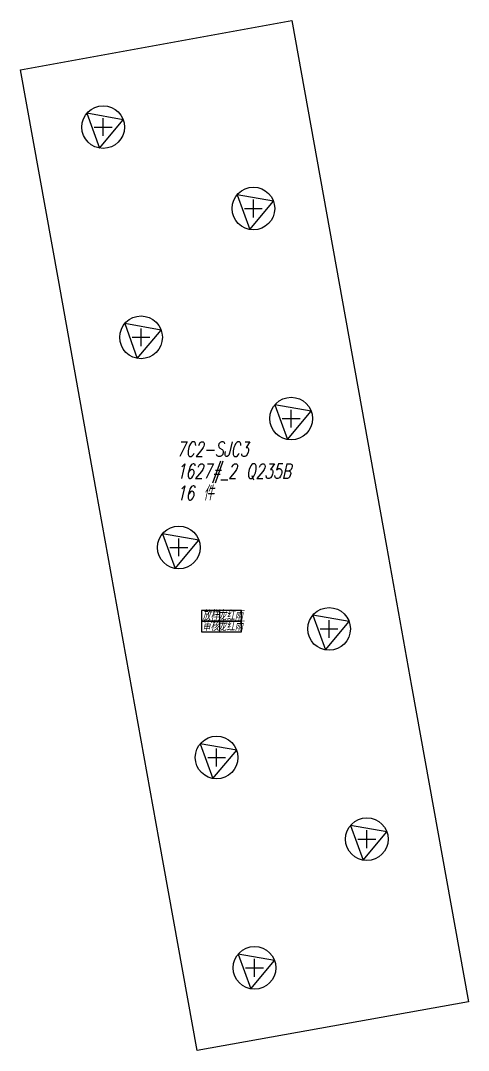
# Model space of a CAD drawing. Header units: millimetres. Extents: x -70.1 to 12, y -14.6 to 1.8.
# Drawn here: x 0.587 to 0.839, y -6.198 to -5.619 of the extents above; entities that cross this region are included whole.
import ezdxf
from ezdxf.enums import TextEntityAlignment as Align

# ---------------------------------------------------------------- set-up
doc = ezdxf.new("R2010")
doc.units = ezdxf.units.MM
doc.header["$LTSCALE"] = 0.035
doc.header["$PDMODE"] = 2
doc.header["$PDSIZE"] = 0.005
for name, color, linetype in [('文字', 100, 'Continuous'), ('板形', 255, 'Continuous'), ('标注', 132, 'Continuous'), ('签名', 141, 'Continuous')]:
    doc.layers.add(name, color=color, linetype=linetype)
doc.styles.add('HZ', font='txt.shx', dxfattribs={"width": 0.7, "oblique": 12, "bigfont": 'hztxt.shx'})

# ---------------------------------------------------------------- blocks, each defined once
blk = doc.blocks.new('bqian')
for p, q in [((0.045, 0.024), (0, 0.024)), ((0, 0.024), (0, 0.012)), ((0.02, 0.024), (0.02, 0)), ((0.045, 0.012), (0.045, 0.024)), ((0, 0.012), (0.045, 0.012)), ((0.045, 0.012), (0, 0.012)), ((0, 0.012), (0, 0)), ((0.045, 0), (0.045, 0.012)), ((0, 0), (0.045, 0))]:
    blk.add_line(p, q)
at = {"style": 'HZ', "oblique": 12, "width": 0.7}
for s, p in [('放样', (0.01, 0.018)), ('审核', (0.01, 0.006))]:
    blk.add_text(s, height=0.00985, dxfattribs=at).set_placement(p, align=Align.MIDDLE_CENTER)
for p in [(0.0325, 0.018), (0.0325, 0.006)]:
    blk.add_attdef('龙红雨', text='', height=0.00985, dxfattribs=at).set_placement(p, align=Align.MIDDLE_CENTER)
blk = doc.blocks.new('eo')
at = {"color": 211}
blk.add_circle((0, 0), 1, dxfattribs=at)
at = {"layer": '标注', "color": 1}
blk.add_lwpolyline([(-0.173, -0.985), (0.94, 0.342), (-0.766, 0.643)], close=True, dxfattribs=at)

msp = doc.modelspace()

# ---------------------------------------------------------------- linework, layer by layer
at = {"layer": '板形', "color": 1}
for p, q in [((0.58703, -5.64705), (0.73955, -5.61947)), ((0.73955, -5.61947), (0.79273, -5.91481)), ((0.60827, -5.76512), (0.58703, -5.64705)), ((0.62956, -5.88323), (0.60827, -5.76512)), ((0.66496, -6.08005), (0.62956, -5.88323)), ((0.79273, -5.91481), (0.80687, -5.99354)), ((0.80687, -5.99354), (0.8388, -6.17077)), ((0.80687, -5.99354), (0.80687, -5.99354)), ((0.68622, -6.19811), (0.66496, -6.08005)), ((0.8388, -6.17077), (0.68622, -6.19811)), ((0.76496, -6.184), (0.76496, -6.184))]:
    msp.add_line(p, q, dxfattribs=at)
at = {"layer": '签名', "color": 1}
for p in [(0.63347, -5.67929), (0.71791, -5.72502), (0.65474, -5.79744), (0.73918, -5.84311), (0.67601, -5.91549), (0.76046, -5.9613), (0.69724, -6.03355), (0.78171, -6.0794), (0.71851, -6.1517)]:
    msp.add_point(p, dxfattribs=at)

# ---------------------------------------------------------------- block references
at = {"color": 1, "xscale": 0.012, "yscale": 0.012, "zscale": 0.012}
for p in [(0.63347, -5.67929), (0.71791, -5.72502), (0.65474, -5.79744), (0.73918, -5.84311), (0.67601, -5.91549), (0.76046, -5.9613), (0.69724, -6.03355), (0.78171, -6.0794), (0.71851, -6.1517)]:
    msp.add_blockref('eo', p, dxfattribs=at)
at = {"layer": '签名', "color": 1}
ref = msp.add_blockref('bqian', (0.68879, -5.96296), dxfattribs=dict(at, xscale=0.5, yscale=0.5, zscale=0.5))
ref.add_attrib('龙红雨', '龙红雨', dxfattribs={"layer": '0', "height": 0.004926, "style": 'HZ', "oblique": 12, "width": 0.7}).set_placement((0.70504, -5.95396), align=Align.MIDDLE_CENTER)
ref.add_attrib('龙红雨', '龙红雨', dxfattribs={"layer": '0', "height": 0.004926, "style": 'HZ', "oblique": 12, "width": 0.7}).set_placement((0.70504, -5.95996), align=Align.MIDDLE_CENTER)

# ---------------------------------------------------------------- texts
at = {"layer": '文字', "color": 1, "style": 'HZ', "oblique": 12, "width": 0.7}
for s, p in [('7C2-SJC3', (0.67484, -5.8644)), ('1627#_2 Q235B', (0.67484, -5.87671)), ('16 件', (0.67484, -5.88903))]:
    msp.add_text(s, height=0.00821, dxfattribs=at).set_placement(p)

doc.saveas('drawing.dxf')
